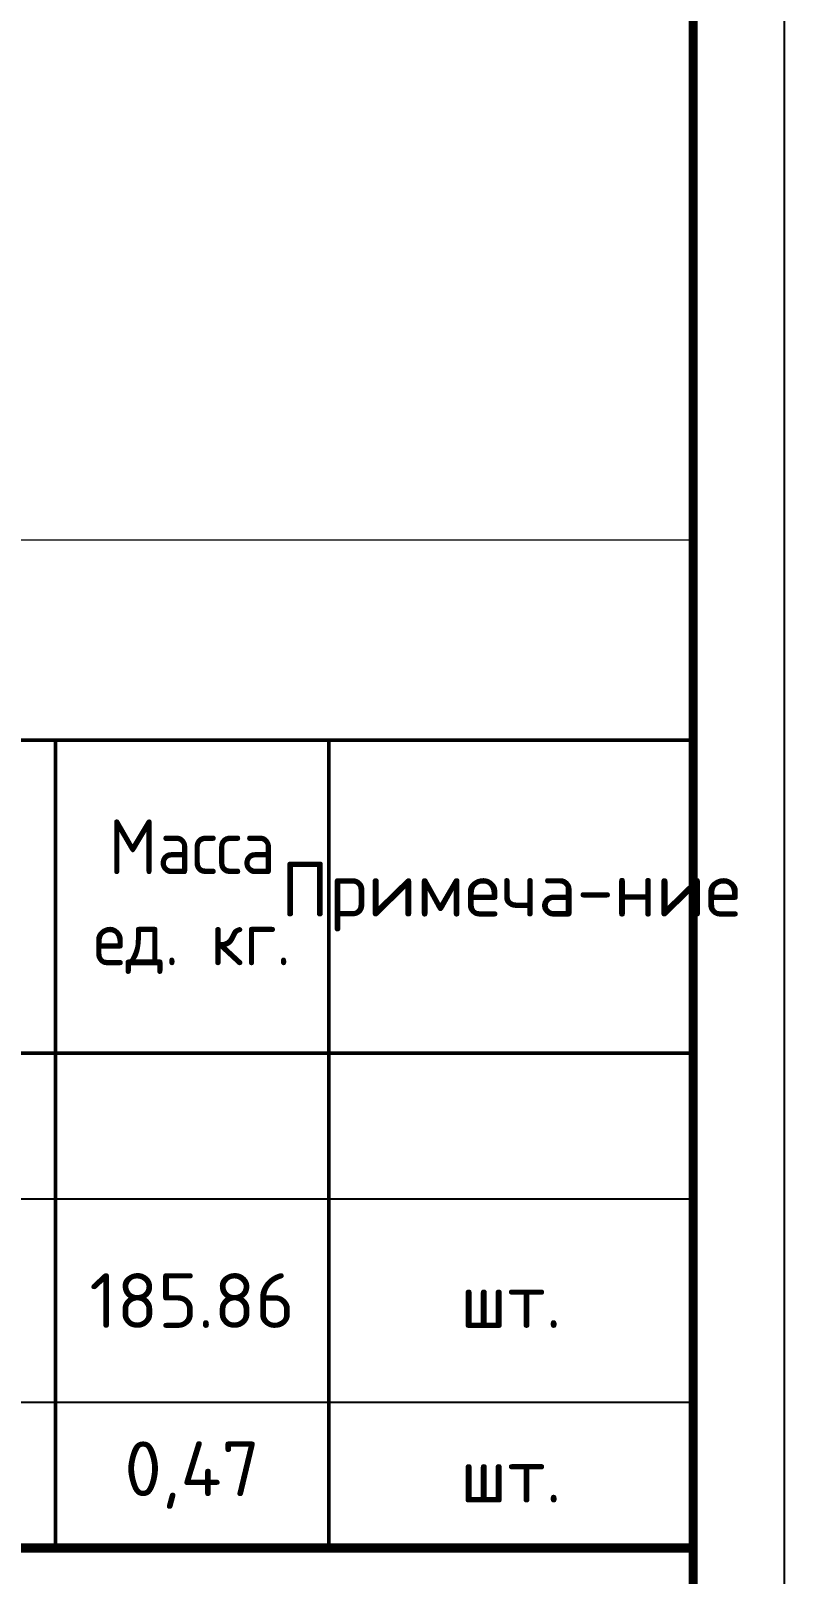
# Model space of a CAD drawing. Header units: metres. Extents: x -18 to 14983, y 1157 to 3877.
# Drawn here: x 12213.3 to 12254.6, y 3341.7 to 3426.4 of the extents above; entities that cross this region are included whole.
import ezdxf

# ---------------------------------------------------------------- set-up
doc = ezdxf.new("R2010")
doc.units = ezdxf.units.M
doc.layers.add('таблица', color=250, linetype='Continuous', lineweight=35)
doc.styles.add('-ISOCPEUR-', font='isocpeur.ttf')

# ---------------------------------------------------------------- blocks, each defined once
blk = doc.blocks.new('*T506')
at = {"layer": 'Defpoints', "color": 8, "linetype": 'ByBlock', "lineweight": 0, "transparency": 16777216}
for p, q in [((0, 0), (185, 0)), ((0, 0), (0, -11)), ((185, 0), (185, -11))]:
    blk.add_line(p, q, dxfattribs=at)
at = {"layer": 'таблица', "color": 0, "lineweight": 50, "transparency": 16777216}
for p, q in [((0, -11), (185, -11)), ((0, -11), (0, -55.322)), ((15, -11), (15, -36.167)), ((75, -11), (75, -36.167)), ((140, -11), (140, -36.167)), ((150, -11), (150, -47.322)), ((165, -11), (165, -36.167)), ((185, -11), (185, -36.167)), ((0, -28.167), (185, -28.167)), ((0, -55.322), (15, -55.322)), ((140, -55.322), (150, -55.322))]:
    blk.add_line(p, q, dxfattribs=at)
at = {"layer": 'таблица', "color": 0, "lineweight": 25, "transparency": 16777216}
for p, q in [((0, -36.167), (15, -36.167)), ((140, -36.167), (150, -36.167)), ((0, -47.322), (15, -47.322)), ((140, -47.322), (150, -47.322))]:
    blk.add_line(p, q, dxfattribs=at)
at = {"layer": 'таблица', "color": 0, "linetype": 'ByBlock', "lineweight": 25, "transparency": 16777216}
for p, q in [((15, -36.167), (140, -36.167)), ((150, -36.167), (185, -36.167)), ((15, -47.322), (140, -47.322)), ((150, -47.322), (185, -47.322)), ((15, -55.322), (140, -55.322)), ((150, -55.322), (185, -55.322))]:
    blk.add_line(p, q, dxfattribs=at)
at = {"layer": 'таблица', "color": 0, "linetype": 'ByBlock', "lineweight": 50, "transparency": 16777216}
for p, q in [((15, -36.167), (15, -55.322)), ((75, -36.167), (75, -55.322)), ((165, -36.167), (165, -55.322)), ((185, -36.167), (185, -55.322)), ((150, -47.322), (150, -55.322))]:
    blk.add_line(p, q, dxfattribs=at)
at = {"layer": 'таблица', "color": 0, "linetype": 'ByBlock', "lineweight": -2, "transparency": 16777216}
blk.add_line((140, -36.167), (140, -55.322), dxfattribs=at)
at = {"layer": 'таблица', "color": 0, "transparency": 16777216, "style": '-ISOCPEUR-'}
for s, insert, char_height, width, attachment_point in [('Cпецификация элементов на Дм1', (92.5, -5.5), 3.5, 182, 5), ('\\A1;C {\\H0.7x;\\S%%C12 А400 - 200/%%C12 А400 - 200;} 4975x4195 {\\H0.7x;\\S25/25;}', (76.5, -41.744), 3, 62, 4), ('C1', (7.5, -41.744), 3, 13, 5), ('ГОСТ 8478-81*', (16.5, -41.744), 3, 57, 4), ('185.86', (157.5, -41.744), 3, 12, 5), ('шт.', (175, -41.744), 3, 17, 5), ('{\\C256;Кф-1 }', (7.5, -51.322), 3, 13, 5), ('ГОСТ 5781-82', (16.5, -51.322), 3, 57, 4), ('%%C10А400 L=760', (76.5, -51.322), 3, 62, 4), ('0,47', (157.5, -51.322), 3, 12, 5), ('шт.', (175, -51.322), 3, 17, 5)]:
    blk.add_mtext(s, dxfattribs=dict(at, insert=insert, char_height=char_height, width=width, attachment_point=attachment_point))
at = {"layer": 'таблица', "color": 7, "transparency": 16777216, "char_height": 3, "attachment_point": 5, "style": '-ISOCPEUR-'}
for s, insert, width in [('{\\W0.9;Масса ед. кг.}', (157.5, -19.583), 13), ('Примеча-ние', (175, -19.583), 17), ('Поз.', (7.5, -19.583), 12), ('Обозначение', (45, -19.583), 57), ('Наименование', (107.5, -19.583), 62), ('Кол', (145, -19.583), 8), ('Сборочные еденицы', (107.5, -32.167), 65), ('2', (145, -41.744), 9.2), ('28', (145, -51.322), 9.2)]:
    blk.add_mtext(s, dxfattribs=dict(at, insert=insert, width=width))

msp = doc.modelspace()

# ---------------------------------------------------------------- linework, layer by layer
msp.add_lwpolyline([(11413.6464, 3877.1778), (12254.6464, 3877.1778), (12254.6464, 3283.1778), (11413.6464, 3283.1778)], close=True)
at = {"const_width": 0.5}
msp.add_lwpolyline([(11433.6464, 3872.1778), (12249.6464, 3872.1778), (12249.6464, 3288.1778), (11433.6464, 3288.1778)], close=True, dxfattribs=at)
msp.add_lwpolyline([(12064.6464, 3288.1778), (12064.6464, 3343.1778), (12249.6464, 3343.1778)], dxfattribs=at)

# ---------------------------------------------------------------- block references
msp.add_blockref('*T506', (12064.6464, 3398.4994))

doc.saveas('drawing.dxf')
